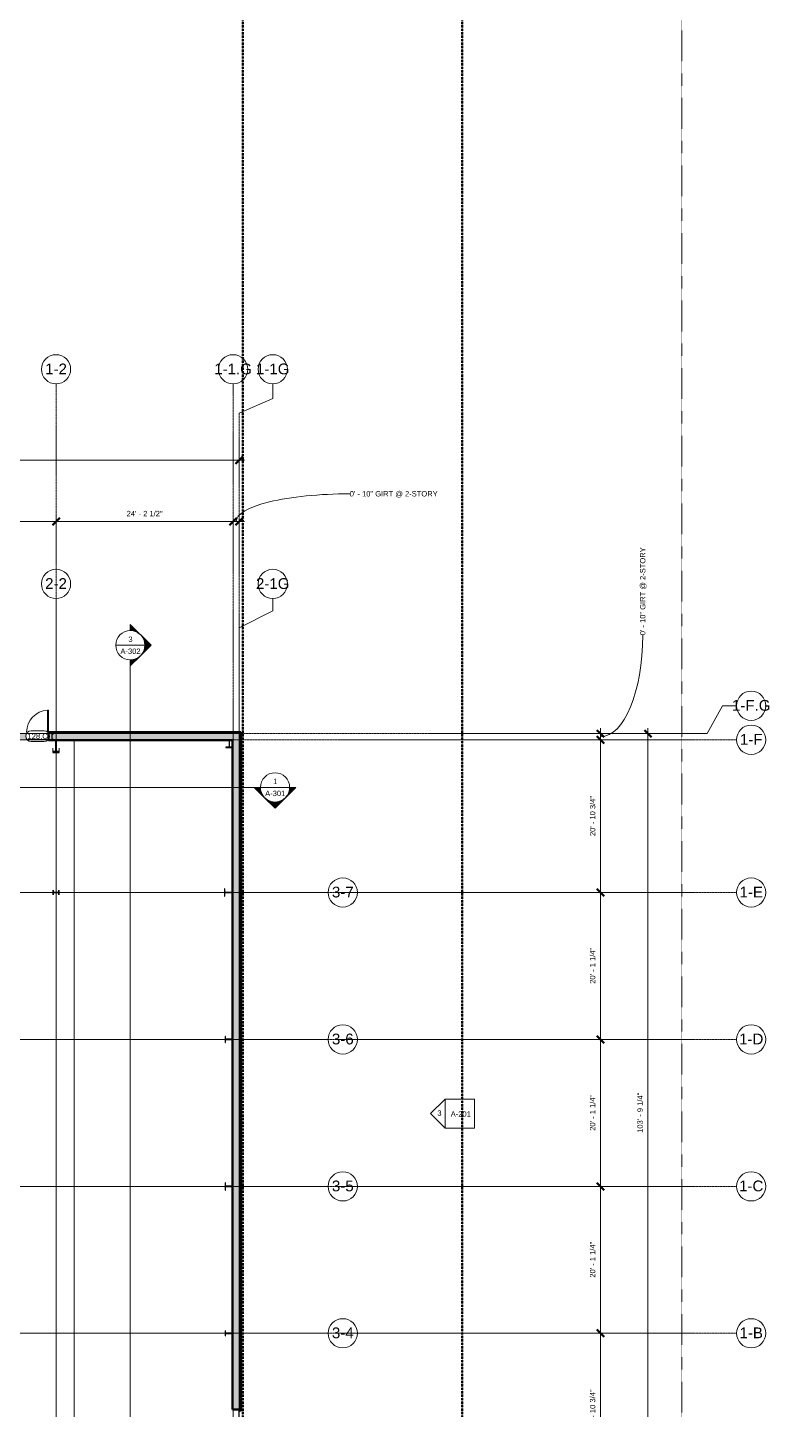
# Model space of a CAD drawing. Header units: inches. Extents: x 15537 to 31673, y -30778 to -16067.
# Drawn here: x 25934 to 27151, y -22234 to -19965 of the extents above; entities that cross this region are included whole.
import ezdxf

# ---------------------------------------------------------------- set-up
doc = ezdxf.new("R2010")
doc.units = ezdxf.units.IN
doc.header["$MEASUREMENT"] = 0
for name, pattern in [('Center 1_4_', [0.53125, 0.25, -0.09375, 0.09375, -0.09375]), ('Grid Line 1_2_', [0.875, 0.5, -0.125, 0.125, -0.125]), ('Hidden', [0.28125, 0.1875, -0.09375])]:
    doc.linetypes.add(name, pattern=pattern)
for name, color, linetype, lineweight in [('A-ANNO-DIMS', 211, 'Continuous', 9), ('A-ANNO-DIMS-96', 211, 'Continuous', 9), ('A-DOOR', 31, 'Continuous', 13), ('A-DOOR-IDEN', 31, 'Continuous', 9), ('A-FLOR', 192, 'Continuous', 13), ('A-GLAZ-CWMG', 51, 'Continuous', 9), ('A-PROP-SBCK', 71, 'Hidden', 50), ('A-WALL', 113, 'Continuous', 13), ('A-WALL-PATT', 111, 'Continuous', 50), ('G-ANNO-SYMB', 111, 'Continuous', 9), ('L-SITE-WALL', 31, 'Continuous', 13), ('PROP', 3, 'Center 1_4_', 9), ('S-BEAM', 12, 'Continuous', 9), ('S-COLS', 52, 'Continuous', 9), ('S-GRID', 1, 'Continuous', 9), ('S-GRID-IDEN', 1, 'Continuous', 9)]:
    doc.layers.add(name, color=color, linetype=linetype, lineweight=lineweight)
doc.styles.add('Arial', font='arial.ttf', dxfattribs={"height": 17.703593})
doc.styles.add('Arial_1', font='arial.ttf', dxfattribs={"height": 8.851796})
doc.dimstyles.new('Linear_-_3_32__Arial', dxfattribs={"dimscale": 12, "dimtxt": 9, "dimasz": 1, "dimexe": 0.75, "dimexo": 0.5, "dimgap": 0.5, "dimtad": 1, "dimrnd": 0.25, "dimzin": 1, "dimdsep": 46, "dimlunit": 4, "dimtxsty": 'Arial_1', "dimblk1": 'OBLIQUE', "dimblk2": 'OBLIQUE', "dimsah": 1, "dimcen": 0.09, "dimdle": 0.75, "dimazin": 0, "dimtfac": 1, "dimtdec": 4, "dimtix": 1, "dimtmove": 1, "dimatfit": 3, "dimfxl": 0, "dimtvp": 1, "dimfrac": 2, "dimtolj": 1, "dimtzin": 0, "dimarcsym": 0})
doc.dimstyles.new('Linear_-_3_32__Arial_1', dxfattribs={"dimscale": 12, "dimtxt": 9, "dimasz": 1, "dimexe": 0.75, "dimexo": 0.5, "dimgap": 0.5, "dimtad": 1, "dimrnd": 0.25, "dimzin": 1, "dimdsep": 46, "dimlunit": 4, "dimtxsty": 'Arial_1', "dimblk1": 'OBLIQUE', "dimblk2": 'OBLIQUE', "dimsah": 1, "dimcen": 0.09, "dimdle": 0.75, "dimazin": 0, "dimtfac": 1, "dimtdec": 4, "dimtix": 1, "dimtmove": 0, "dimatfit": 3, "dimfxl": 0, "dimtvp": 1, "dimfrac": 2, "dimtolj": 1, "dimtzin": 0, "dimarcsym": 0})
pattern_1 = [(161.57, (0.48, 0.48), (-3.839953776, -1.544e-05), [0, -27.322, 3.034, 0]), (18.43, (-0.48, 0.48), (-3.839953776, 1.544e-05), [0, -27.322, 3.034, 0]), (108.43, (0.48, 0.48), (1.919622, -9.60052459), [9.106, -21.25]), (71.57, (-0.48, 0.48), (1.919622, 9.60052459), [9.106, -21.25])]
pattern_2 = [(0, (0, 0), (0, 12), []), (90, (0, 0), (-12, 7e-16), [])]
pattern_3 = [(45, (0, 0), (-9.503515, 9.503515), []), (45, (0, 14.4), (-9.503515, 9.503515), [])]
pattern_4 = [(225, (25980.89, -22360.053), (9.503515, -9.503515), []), (225, (25980.89, -22374.453), (9.503515, -9.503515), [])]

# ---------------------------------------------------------------- blocks, each defined once
blk = doc.blocks.new('Rectangular Mul_- Enlarged32')
at = {"layer": 'A-GLAZ-CWMG', "lineweight": 20}
for p, q in [((0, 1.141125), (-3.622, 1.141125)), ((-3.622, 1.141125), (-3.622, 0.787125)), ((-3.622, 0.787125), (-3.372, 0.787125)), ((-3.5595, 0.849625), (-3.5595, 1.078625)), ((-3.5595, 1.078625), (-0.0625, 1.078625)), ((-3.372, 0.849625), (-3.5595, 0.849625)), ((-3.372, 0.787125), (-3.372, 0.849625)), ((-0.0625, 1.078625), (-0.0625, -0.922375)), ((0, -0.984875), (0, 1.141125)), ((-2.7715, -0.859875), (-2.834, -0.859875)), ((-2.834, -0.859875), (-2.834, -0.984875)), ((-2.834, -0.984875), (0, -0.984875)), ((-2.7715, -0.922375), (-2.7715, -0.859875)), ((-0.0625, -0.922375), (-2.7715, -0.922375))]:
    blk.add_line(p, q, dxfattribs=at)
blk = doc.blocks.new('columns and gir_- Enlarged10')
at = {"layer": 'S-BEAM'}
h = blk.add_hatch(dxfattribs=at)
h.set_pattern_fill('FP_36', color=256, style=0, pattern_type=2)
h.set_pattern_definition(pattern_4)
h.paths.add_polyline_path([(5, -0.5), (-5, -0.5), (-5, -2), (5, -2)], flags=0)
h.paths.add_polyline_path([(5, -17), (-5, -17), (-5, -18.5), (5, -18.5)], flags=0)
h.paths.add_polyline_path([(-5, -1204.9), (-5, -1206.4), (5, -1206.4), (5, -1204.9)], flags=0)
h.paths.add_polyline_path([(-5, -1224.3), (-5, -1225), (5, -1225), (5, -1224.3), (-0.1, -1224.3)], flags=0)
h = blk.add_hatch(dxfattribs=at)
h.set_pattern_fill('FP_36', color=256, style=0, pattern_type=2)
h.set_pattern_definition(pattern_4)
h.paths.add_polyline_path([(0.6, -2), (-0.6, -2), (-0.6, -17), (0.6, -17), (0.6, -4.8)], flags=0)
h.paths.add_polyline_path([(-0.6, -1206.4), (-0.6, -1224.3), (0.6, -1224.3), (0.6, -1206.4)], flags=0)
at = {"layer": 'S-BEAM', "lineweight": 30}
for p, q in [((5, -0.5), (-5, -0.5)), ((-5, -0.5), (-5, -2)), ((-5, -2), (5, -2)), ((5, -17), (-5, -17)), ((-5, -17), (-5, -18.5)), ((-5, -18.5), (5, -18.5)), ((0.6, -2), (-0.6, -2)), ((-0.6, -2), (-0.6, -17)), ((-0.6, -17), (0.6, -17)), ((0.6, -17), (0.6, -2)), ((5, -2), (5, -0.5)), ((5, -18.5), (5, -17)), ((5, -1204.9), (-5, -1204.9)), ((-5, -1204.9), (-5, -1206.4)), ((-5, -1206.4), (5, -1206.4)), ((5, -1224.3), (-5, -1224.3)), ((-5, -1224.3), (-5, -1225)), ((0.6, -1206.4), (-0.6, -1206.4)), ((-0.6, -1206.4), (-0.6, -1224.3)), ((-0.6, -1224.3), (0.6, -1224.3)), ((0.6, -1224.3), (0.6, -1206.4)), ((5, -1206.4), (5, -1204.9)), ((5, -1225), (5, -1224.3))]:
    blk.add_line(p, q, dxfattribs=at)
at = {"layer": 'S-BEAM'}
for p, q in [((-5, -17), (-5, -10.4)), ((5, -10.4), (5, -17)), ((-5, -1212.1), (-5, -1206.4)), ((5, -1206.4), (5, -1212.1))]:
    blk.add_line(p, q, dxfattribs=at)
blk = doc.blocks.new('Single-Flush - _- Enlarged6')
at = {"layer": 'A-DOOR', "lineweight": 20}
for p, q in [((16, 6.6), (16, 42.6)), ((18, 42.6), (16, 42.6)), ((18, 6.6), (18, 42.6)), ((18, 6.6), (16, 6.6))]:
    blk.add_line(p, q, dxfattribs=at)
at = {"layer": 'A-DOOR', "lineweight": 9}
blk.add_arc((18, 6.6), 36.1, 93.1789, 180, dxfattribs=at)
blk = doc.blocks.new('Girt_Z - 10_D-1_- Enlarged0')
at = {"layer": 'S-BEAM'}
for p, q in [((26271.4, -22347.6), (26271.4, -22233.7)), ((26280.7, -22359.6), (26280.7, -22233.7)), ((26280.8, -22359.6), (26280.8, -22233.7)), ((26281.4, -22233.7), (26281.4, -22359.6)), ((26271.4, -22359.1), (26271.4, -22348)), ((26280.7, -22359.6), (26273.4, -22359.6)), ((26280.8, -22359.6), (26280.7, -22359.6)), ((26281.4, -22359.6), (26280.8, -22359.6))]:
    blk.add_line(p, q, dxfattribs=at)
blk = doc.blocks.new('Grid - Grid Hea_- Enlarged0')
at = {"layer": 'S-GRID-IDEN'}
blk.add_circle((0, 0), 0.25, dxfattribs=at)
blk = doc.blocks.new('Section - Secti_- Enlarged0')
at = {"layer": 'G-ANNO-SYMB'}
h = blk.add_hatch(color=256, dxfattribs=at)
edge = h.paths.add_edge_path(flags=0)
edge.add_line((-0.427, 0.177), (-0.25, 0.354))
edge.add_line((-0.25, 0.354), (-0.25, 0.25))
edge.add_arc((-0.25, 0), 0.25, 90, 135)
h = blk.add_hatch(color=256, dxfattribs=at)
edge = h.paths.add_edge_path(flags=0)
edge.add_arc((-0.25, 0), 0.25, 45, 90)
edge.add_line((-0.25, 0.25), (-0.25, 0.354))
edge.add_line((-0.25, 0.354), (-0.073, 0.177))
h = blk.add_hatch(color=256, dxfattribs=at)
edge = h.paths.add_edge_path(flags=0)
edge.add_arc((-0.25, 0), 0.25, 137.9216, 180)
edge.add_line((-0.5, 0), (-0.604, 0))
edge.add_line((-0.604, 0), (-0.436, 0.168))
h = blk.add_hatch(color=256, dxfattribs=at)
edge = h.paths.add_edge_path(flags=0)
edge.add_line((-0.064, 0.168), (0.104, 0))
edge.add_line((0.104, 0), (0, 0))
edge.add_arc((-0.25, 0), 0.25, 0, 42.0784)
for p, q in [((-0.25, 0.354), (-0.604, 0)), ((-0.25, 0.354), (-0.427, 0.177)), ((-0.25, 0.354), (0.104, 0)), ((-0.25, 0.25), (-0.25, 0.354)), ((-0.073, 0.177), (-0.25, 0.354)), ((-0.25, 0.354), (-0.25, 0.25)), ((-0.436, 0.168), (-0.604, 0)), ((-0.604, 0), (-0.5, 0)), ((0.104, 0), (-0.064, 0.168)), ((0, 0), (0.104, 0)), ((-0.5, 0), (-0.604, 0)), ((0, 0), (0.104, 0))]:
    blk.add_line(p, q, dxfattribs=at)
for start, end in [(360, 180), (90, 135), (45, 90), (137.9216, 180), (180, 360), (0, 42.0784)]:
    blk.add_arc((-0.25, 0), 0.25, start, end, dxfattribs=at)
blk = doc.blocks.new('Elevation - Det_- Enlarged0')
at = {"layer": 'G-ANNO-SYMB'}
for p, q in [((-0.25, -0.25), (-0.25, 0.25)), ((-0.25, 0.25), (0.25, 0.25)), ((0.25, 0.25), (0.25, -0.25)), ((0.25, -0.25), (-0.25, -0.25))]:
    blk.add_line(p, q, dxfattribs=at)
blk = doc.blocks.new('Elevation - Det_- Enlarged1')
at = {"layer": 'G-ANNO-SYMB'}
for p, q in [((0, 0.25), (-0.25, 0)), ((0.25, 0), (0, 0.25)), ((-0.25, 0), (0.25, 0))]:
    blk.add_line(p, q, dxfattribs=at)
blk = doc.blocks.new('DIMBLOCK35-Firs_- Enlarged0')
at = {"layer": 'A-ANNO-DIMS-96', "lineweight": 50}
for p, q in [((26874.4, -22108.8), (26868.4, -22102.8)), ((26874.4, -22108.8), (26880.4, -22114.8)), ((26874.4, -22359.6), (26868.4, -22353.6)), ((26874.4, -22359.6), (26880.4, -22365.6))]:
    blk.add_line(p, q, dxfattribs=at)
at = {"layer": 'A-ANNO-DIMS-96'}
for p, q in [((26871.9, -22108.8), (26883.4, -22108.8)), ((26874.4, -22108.8), (26871.9, -22108.8)), ((26874.4, -22359.6), (26874.4, -22108.8)), ((26871.9, -22359.6), (26883.4, -22359.6)), ((26874.4, -22359.6), (26871.9, -22359.6))]:
    blk.add_line(p, q, dxfattribs=at)
at = {"layer": 'A-ANNO-DIMS-96', "color": 0, "insert": (26856.9, -22266.9), "char_height": 8.852, "width": 78.591, "attachment_point": 1, "rotation": 90, "line_spacing_factor": 0.938532, "style": 'Arial_1'}
blk.add_mtext('20\' - 10 3/4"', dxfattribs=at)
blk = doc.blocks.new('_Oblique')
at = {"color": 0, "linetype": 'ByBlock', "lineweight": -2}
blk.add_line((-0.5, -0.5), (0.5, 0.5), dxfattribs=at)
blk = doc.blocks.new('DIMBLOCK36-Firs_- Enlarged0')
at = {"layer": 'A-ANNO-DIMS-96', "lineweight": 50}
for p, q in [((26874.4, -21867.6), (26868.4, -21861.6)), ((26874.4, -21867.6), (26880.4, -21873.6)), ((26874.4, -22108.8), (26868.4, -22102.8)), ((26874.4, -22108.8), (26880.4, -22114.8))]:
    blk.add_line(p, q, dxfattribs=at)
at = {"layer": 'A-ANNO-DIMS-96'}
for p, q in [((26871.9, -21867.6), (26883.4, -21867.6)), ((26874.4, -21867.6), (26871.9, -21867.6)), ((26874.4, -22108.8), (26874.4, -21867.6)), ((26871.9, -22108.8), (26883.4, -22108.8)), ((26874.4, -22108.8), (26871.9, -22108.8))]:
    blk.add_line(p, q, dxfattribs=at)
at = {"layer": 'A-ANNO-DIMS-96', "color": 0, "insert": (26856.9, -22017.5), "char_height": 8.852, "width": 70.449, "attachment_point": 1, "rotation": 90, "line_spacing_factor": 0.938532, "style": 'Arial_1'}
blk.add_mtext('20\' - 1 1/4"', dxfattribs=at)
blk = doc.blocks.new('DIMBLOCK37-Firs_- Enlarged0')
at = {"layer": 'A-ANNO-DIMS-96', "lineweight": 50}
for p, q in [((26874.4, -21626.3), (26868.4, -21620.3)), ((26874.4, -21626.3), (26880.4, -21632.3)), ((26874.4, -21867.6), (26868.4, -21861.6)), ((26874.4, -21867.6), (26880.4, -21873.6))]:
    blk.add_line(p, q, dxfattribs=at)
at = {"layer": 'A-ANNO-DIMS-96'}
for p, q in [((26871.9, -21626.3), (26883.4, -21626.3)), ((26874.4, -21626.3), (26871.9, -21626.3)), ((26874.4, -21867.6), (26874.4, -21626.3)), ((26871.9, -21867.6), (26883.4, -21867.6)), ((26874.4, -21867.6), (26871.9, -21867.6))]:
    blk.add_line(p, q, dxfattribs=at)
at = {"layer": 'A-ANNO-DIMS-96', "color": 0, "insert": (26856.9, -21776.3), "char_height": 8.852, "width": 70.449, "attachment_point": 1, "rotation": 90, "line_spacing_factor": 0.938532, "style": 'Arial_1'}
blk.add_mtext('20\' - 1 1/4"', dxfattribs=at)
blk = doc.blocks.new('DIMBLOCK38-Firs_- Enlarged0')
at = {"layer": 'A-ANNO-DIMS-96', "lineweight": 50}
for p, q in [((26874.4, -21385.1), (26868.4, -21379.1)), ((26874.4, -21385.1), (26880.4, -21391.1)), ((26874.4, -21626.3), (26868.4, -21620.3)), ((26874.4, -21626.3), (26880.4, -21632.3))]:
    blk.add_line(p, q, dxfattribs=at)
at = {"layer": 'A-ANNO-DIMS-96'}
for p, q in [((26871.9, -21385.1), (26883.4, -21385.1)), ((26874.4, -21385.1), (26871.9, -21385.1)), ((26874.4, -21626.3), (26874.4, -21385.1)), ((26871.9, -21626.3), (26883.4, -21626.3)), ((26874.4, -21626.3), (26871.9, -21626.3))]:
    blk.add_line(p, q, dxfattribs=at)
at = {"layer": 'A-ANNO-DIMS-96', "color": 0, "insert": (26856.9, -21535), "char_height": 8.852, "width": 70.449, "attachment_point": 1, "rotation": 90, "line_spacing_factor": 0.938532, "style": 'Arial_1'}
blk.add_mtext('20\' - 1 1/4"', dxfattribs=at)
blk = doc.blocks.new('DIMBLOCK39-Firs_- Enlarged0')
at = {"layer": 'A-ANNO-DIMS-96', "lineweight": 50}
for p, q in [((26874.4, -21134.3), (26868.4, -21128.3)), ((26874.4, -21134.3), (26880.4, -21140.3)), ((26874.4, -21385.1), (26868.4, -21379.1)), ((26874.4, -21385.1), (26880.4, -21391.1))]:
    blk.add_line(p, q, dxfattribs=at)
at = {"layer": 'A-ANNO-DIMS-96'}
for p, q in [((26871.9, -21134.3), (26883.4, -21134.3)), ((26874.4, -21134.3), (26871.9, -21134.3)), ((26874.4, -21385.1), (26874.4, -21134.3)), ((26871.9, -21385.1), (26883.4, -21385.1)), ((26874.4, -21385.1), (26871.9, -21385.1))]:
    blk.add_line(p, q, dxfattribs=at)
at = {"layer": 'A-ANNO-DIMS-96', "color": 0, "insert": (26856.9, -21292.4), "char_height": 8.852, "width": 78.591, "attachment_point": 1, "rotation": 90, "line_spacing_factor": 0.938532, "style": 'Arial_1'}
blk.add_mtext('20\' - 10 3/4"', dxfattribs=at)
blk = doc.blocks.new('DIMBLOCK40-Firs_- Enlarged0')
at = {"layer": 'A-ANNO-DIMS-96', "lineweight": 50}
for p, q in [((26874.4, -21124.3), (26868.4, -21118.3)), ((26874.4, -21134.3), (26868.4, -21128.3)), ((26874.4, -21124.3), (26880.4, -21130.3)), ((26874.4, -21134.3), (26880.4, -21140.3))]:
    blk.add_line(p, q, dxfattribs=at)
at = {"layer": 'A-ANNO-DIMS-96'}
for p, q in [((26874.4, -21134.3), (26874.4, -21115.3)), ((26871.9, -21124.3), (26883.4, -21124.3)), ((26874.4, -21124.3), (26871.9, -21124.3)), ((26871.9, -21134.3), (26883.4, -21134.3)), ((26874.4, -21134.3), (26871.9, -21134.3))]:
    blk.add_line(p, q, dxfattribs=at)
blk.add_ellipse((26874.4, -20962.7), major_axis=(0, 166.6), ratio=0.415815, start_param=3.141593, end_param=4.712389, dxfattribs=at)
at = {"layer": 'A-ANNO-DIMS-96', "color": 0, "insert": (26939.1, -20962.7), "char_height": 8.852, "width": 172.135, "attachment_point": 1, "rotation": 90, "line_spacing_factor": 0.938532, "style": 'Arial_1'}
blk.add_mtext('0\' - 10" GIRT @ 2-STORY', dxfattribs=at)
blk = doc.blocks.new('DIMBLOCK60-Firs_- Enlarged0')
at = {"layer": 'A-ANNO-DIMS-96', "lineweight": 50}
for p, q in [((25691.4, -20776), (25685.4, -20782)), ((25691.4, -20776), (25697.4, -20770)), ((25980.9, -20776), (25974.9, -20782)), ((25980.9, -20776), (25986.9, -20770))]:
    blk.add_line(p, q, dxfattribs=at)
at = {"layer": 'A-ANNO-DIMS-96'}
for p, q in [((25691.4, -20773.5), (25691.4, -20785)), ((25691.4, -20776), (25691.4, -20773.5)), ((25691.4, -20776), (25980.9, -20776)), ((25980.9, -20773.5), (25980.9, -20785)), ((25980.9, -20776), (25980.9, -20773.5))]:
    blk.add_line(p, q, dxfattribs=at)
at = {"layer": 'A-ANNO-DIMS-96', "color": 0, "insert": (25806.8, -20758.5), "char_height": 8.852, "width": 70.449, "attachment_point": 1, "line_spacing_factor": 0.938532, "style": 'Arial_1'}
blk.add_mtext('24\' - 1 1/2"', dxfattribs=at)
blk = doc.blocks.new('DIMBLOCK61-Firs_- Enlarged0')
at = {"layer": 'A-ANNO-DIMS-96', "lineweight": 50}
for p, q in [((25980.9, -20776), (25974.9, -20782)), ((25980.9, -20776), (25986.9, -20770)), ((26271.4, -20776), (26265.4, -20782)), ((26271.4, -20776), (26277.4, -20770))]:
    blk.add_line(p, q, dxfattribs=at)
at = {"layer": 'A-ANNO-DIMS-96'}
for p, q in [((25980.9, -20773.5), (25980.9, -20785)), ((25980.9, -20776), (25980.9, -20773.5)), ((25980.9, -20776), (26271.4, -20776)), ((26271.4, -20773.5), (26271.4, -20785)), ((26271.4, -20776), (26271.4, -20773.5))]:
    blk.add_line(p, q, dxfattribs=at)
at = {"layer": 'A-ANNO-DIMS-96', "color": 0, "insert": (26096.8, -20758.5), "char_height": 8.852, "width": 70.449, "attachment_point": 1, "line_spacing_factor": 0.938532, "style": 'Arial_1'}
blk.add_mtext('24\' - 2 1/2"', dxfattribs=at)
blk = doc.blocks.new('DIMBLOCK62-Firs_- Enlarged0')
at = {"layer": 'A-ANNO-DIMS-96', "lineweight": 50}
for p, q in [((26271.4, -20776), (26265.4, -20782)), ((26271.4, -20776), (26277.4, -20770)), ((26281.4, -20776), (26275.4, -20782)), ((26281.4, -20776), (26287.4, -20770))]:
    blk.add_line(p, q, dxfattribs=at)
at = {"layer": 'A-ANNO-DIMS-96'}
for p, q in [((26271.4, -20773.5), (26271.4, -20785)), ((26271.4, -20776), (26271.4, -20773.5)), ((26271.4, -20776), (26290.4, -20776)), ((26281.4, -20773.5), (26281.4, -20785)), ((26281.4, -20776), (26281.4, -20773.5))]:
    blk.add_line(p, q, dxfattribs=at)
blk.add_ellipse((26462.8, -20776), major_axis=(186.4, 0), ratio=0.244163, start_param=1.570796, end_param=3.141593, dxfattribs=at)
at = {"layer": 'A-ANNO-DIMS-96', "color": 0, "insert": (26462.8, -20726), "char_height": 8.852, "width": 172.135, "attachment_point": 1, "line_spacing_factor": 0.938532, "style": 'Arial_1'}
blk.add_mtext('0\' - 10" GIRT @ 2-STORY', dxfattribs=at)
blk = doc.blocks.new('DIMBLOCK63-Firs_- Enlarged0')
at = {"layer": 'A-ANNO-DIMS-96', "lineweight": 50}
for p, q in [((26952.2, -21124.3), (26946.2, -21118.3)), ((26952.2, -21124.3), (26958.2, -21130.3)), ((26952.2, -22369.6), (26946.2, -22363.6)), ((26952.2, -22369.6), (26958.2, -22375.6))]:
    blk.add_line(p, q, dxfattribs=at)
at = {"layer": 'A-ANNO-DIMS-96'}
for p, q in [((26952.2, -22378.6), (26952.2, -21115.3)), ((26949.7, -21124.3), (26961.2, -21124.3)), ((26952.2, -21124.3), (26949.7, -21124.3)), ((26949.7, -22369.6), (26961.2, -22369.6)), ((26952.2, -22369.6), (26949.7, -22369.6))]:
    blk.add_line(p, q, dxfattribs=at)
at = {"layer": 'A-ANNO-DIMS-96', "color": 0, "insert": (26934.7, -21779.7), "char_height": 8.852, "width": 78.591, "attachment_point": 1, "rotation": 90, "line_spacing_factor": 0.938532, "style": 'Arial_1'}
blk.add_mtext('103\' - 9 1/4"', dxfattribs=at)
blk = doc.blocks.new('DIMBLOCK64-Firs_- Enlarged0')
at = {"layer": 'A-ANNO-DIMS-96'}
for p, q in [((22772.4, -20675.4), (26290.4, -20675.4)), ((22781.4, -20672.9), (22781.4, -20684.4)), ((22781.4, -20675.4), (22781.4, -20672.9)), ((26281.4, -20672.9), (26281.4, -20684.4)), ((26281.4, -20675.4), (26281.4, -20672.9))]:
    blk.add_line(p, q, dxfattribs=at)
at = {"layer": 'A-ANNO-DIMS-96', "lineweight": 50}
for p, q in [((22781.4, -20675.4), (22775.4, -20681.4)), ((22781.4, -20675.4), (22787.4, -20669.4)), ((26281.4, -20675.4), (26275.4, -20681.4)), ((26281.4, -20675.4), (26287.4, -20669.4))]:
    blk.add_line(p, q, dxfattribs=at)
at = {"layer": 'A-ANNO-DIMS-96', "color": 0, "insert": (24508.9, -20657.9), "char_height": 8.85, "width": 54, "attachment_point": 1, "line_spacing_factor": 0.938532, "style": 'Arial_1'}
blk.add_mtext('291\' - 8"', dxfattribs=at)
blk = doc.blocks.new('Door Tag - Door_- Enlarged0')
at = {"layer": 'A-DOOR-IDEN'}
for p, q in [((-0.109375, 0.09375), (0.109375, 0.09375)), ((-0.109375, -0.09375), (0.109375, -0.09375))]:
    blk.add_line(p, q, dxfattribs=at)
for centre, start, end in [((-0.109375, 0), 90, 270), ((0.109375, 0), 270, 90)]:
    blk.add_arc(centre, 0.09375, start, end, dxfattribs=at)

msp = doc.modelspace()

# ---------------------------------------------------------------- hatches: boundary and pattern name
at = {"layer": 'A-WALL-PATT', "lineweight": 9}
h = msp.add_hatch(dxfattribs=at)
h.set_pattern_fill('FP_16', color=256, style=0, pattern_type=2)
h.set_pattern_definition(pattern_2)
h.paths.add_polyline_path([(22770.639, -21124.303), (22773.39, -21124.303), (22773.39, -21123.303), (22770.639, -21123.303)], flags=0)
h.paths.add_polyline_path([(25981.015, -21124.303), (25981.015, -21123.303), (25968.765, -21123.303), (25968.765, -21124.303)], flags=0)
h.paths.add_polyline_path([(22781.39, -21124.303), (22847.765, -21124.303), (22847.765, -21123.303), (22781.39, -21123.303)], flags=0)
h.paths.add_polyline_path([(25932.765, -21124.303), (25932.765, -21123.303), (23037.515, -21123.303), (23037.515, -21124.303), (25824.187, -21124.303)], flags=0)
h.paths.add_polyline_path([(22929.515, -21124.303), (22929.515, -21123.303), (22919.765, -21123.303), (22919.765, -21124.303)], flags=0)
h = msp.add_hatch(dxfattribs=at)
h.set_pattern_fill('FP_14', color=256, style=0, pattern_type=2)
h.set_pattern_definition(pattern_1)
h.paths.add_polyline_path([(23674.782, -21134.303), (25932.765, -21134.303), (25932.765, -21124.303), (23037.515, -21124.303), (23037.515, -21134.303), (23605.446, -21134.303)], flags=0)
h.paths.add_polyline_path([(25981.015, -21134.303), (25981.015, -21124.303), (25968.765, -21124.303), (25968.765, -21134.303)], flags=0)
h.paths.add_polyline_path([(22773.418, -21134.303), (22847.765, -21134.303), (22847.765, -21124.303), (22771.389, -21124.303), (22771.389, -21134.303)], flags=0)
h.paths.add_polyline_path([(22929.515, -21134.303), (22929.515, -21124.303), (22919.765, -21124.303), (22919.765, -21134.303)], flags=0)
h = msp.add_hatch(dxfattribs=at)
h.set_pattern_fill('FP_16', color=256, style=0, pattern_type=2)
h.set_pattern_definition(pattern_2)
h.paths.add_polyline_path([(26281.39, -21124.303), (26282.39, -21124.303), (26282.39, -21123.303), (25981.015, -21123.303), (25981.015, -21124.303), (26240.201, -21124.303)], flags=0)
h = msp.add_hatch(dxfattribs=at)
h.set_pattern_fill('FP_14', color=256, style=0, pattern_type=2)
h.set_pattern_definition(pattern_1)
h.paths.add_polyline_path([(26271.39, -21134.303), (26281.39, -21134.303), (26281.39, -21124.303), (25981.015, -21124.303), (25981.015, -21134.303), (26240.201, -21134.303)], flags=0)
h = msp.add_hatch(dxfattribs=at)
h.set_pattern_fill('FP_14', color=256, style=0, pattern_type=2)
h.set_pattern_definition(pattern_1)
h.paths.add_polyline_path([(26281.39, -22233.678), (26281.39, -21134.303), (26271.39, -21134.303), (26271.39, -22233.678)], flags=0)
h = msp.add_hatch(dxfattribs=at)
h.set_pattern_fill('FP_16', color=256, style=0, pattern_type=2)
h.set_pattern_definition(pattern_2)
h.paths.add_polyline_path([(26282.39, -22233.678), (26282.39, -21124.303), (26281.39, -21124.303), (26281.39, -22233.678)], flags=0)
at = {"layer": 'S-COLS'}
h = msp.add_hatch(dxfattribs=at)
h.set_pattern_fill('FP_11', color=256, style=0, pattern_type=2)
h.set_pattern_definition(pattern_3)
h.paths.add_polyline_path([(25976.905, -21134.303), (25976.778, -21133.995), (25976.469, -21133.867), (25974.541, -21133.561), (25974.541, -21125.044), (25976.469, -21124.739), (25976.778, -21124.611), (25976.905, -21124.303), (25974.015, -21124.303), (25974.015, -21134.303)], flags=0)
h = msp.add_hatch(dxfattribs=at)
h.set_pattern_fill('FP_11', color=256, style=0, pattern_type=2)
h.set_pattern_definition(pattern_3)
h.paths.add_polyline_path([(26271.39, -21146.803), (26271.39, -21146.369), (26266.226, -21146.369), (26265.737, -21146.167), (26265.535, -21145.678), (26265.535, -21135.428), (26265.737, -21134.939), (26266.226, -21134.736), (26271.39, -21134.736), (26271.39, -21134.303), (26259.39, -21134.303), (26259.39, -21134.736), (26264.554, -21134.736), (26265.043, -21134.939), (26265.246, -21135.428), (26265.246, -21145.678), (26265.043, -21146.167), (26264.554, -21146.369), (26259.39, -21146.369), (26259.39, -21146.803)], flags=0)
h = msp.add_hatch(dxfattribs=at)
h.set_pattern_fill('FP_11', color=256, style=0, pattern_type=2)
h.set_pattern_definition(pattern_3)
h.paths.add_polyline_path([(25976.459, -21389.033), (25976.459, -21385.889), (25976.661, -21385.4), (25977.15, -21385.197), (25984.63, -21385.197), (25985.119, -21385.4), (25985.322, -21385.889), (25985.322, -21389.033), (25985.755, -21389.033), (25985.755, -21381.072), (25985.322, -21381.072), (25985.322, -21384.217), (25985.119, -21384.706), (25984.63, -21384.908), (25977.15, -21384.908), (25976.661, -21384.706), (25976.459, -21384.217), (25976.459, -21381.072), (25976.025, -21381.072), (25976.025, -21389.033)], flags=0)
h = msp.add_hatch(dxfattribs=at)
h.set_pattern_fill('FP_11', color=256, style=0, pattern_type=2)
h.set_pattern_definition(pattern_3)
h.paths.add_polyline_path([(26270.957, -21391.053), (26271.39, -21391.053), (26271.39, -21379.053), (26270.957, -21379.053), (26270.957, -21384.217), (26270.754, -21384.706), (26270.265, -21384.908), (26258.515, -21384.908), (26258.026, -21384.706), (26257.824, -21384.217), (26257.824, -21379.053), (26257.39, -21379.053), (26257.39, -21391.053), (26257.824, -21391.053), (26257.824, -21385.889), (26258.026, -21385.4), (26258.515, -21385.197), (26270.265, -21385.197), (26270.754, -21385.4), (26270.957, -21385.889)], flags=0)
h = msp.add_hatch(dxfattribs=at)
h.set_pattern_fill('FP_11', color=256, style=0, pattern_type=2)
h.set_pattern_definition(pattern_3)
h.paths.add_polyline_path([(26270.957, -21631.303), (26271.39, -21631.303), (26271.39, -21621.303), (26270.957, -21621.303), (26270.957, -21625.467), (26270.754, -21625.956), (26270.265, -21626.158), (26259.765, -21626.158), (26259.276, -21625.956), (26259.074, -21625.467), (26259.074, -21621.303), (26258.64, -21621.303), (26258.64, -21631.303), (26259.074, -21631.303), (26259.074, -21627.139), (26259.276, -21626.65), (26259.765, -21626.447), (26270.265, -21626.447), (26270.754, -21626.65), (26270.957, -21627.139)], flags=0)
h = msp.add_hatch(dxfattribs=at)
h.set_pattern_fill('FP_11', color=256, style=0, pattern_type=2)
h.set_pattern_definition(pattern_3)
h.paths.add_polyline_path([(26270.957, -21873.553), (26271.39, -21873.553), (26271.39, -21861.553), (26270.957, -21861.553), (26270.957, -21866.717), (26270.754, -21867.206), (26270.265, -21867.408), (26259.765, -21867.408), (26259.276, -21867.206), (26259.074, -21866.717), (26259.074, -21861.553), (26258.64, -21861.553), (26258.64, -21873.553), (26259.074, -21873.553), (26259.074, -21868.389), (26259.276, -21867.9), (26259.765, -21867.697), (26270.265, -21867.697), (26270.754, -21867.9), (26270.957, -21868.389)], flags=0)
h = msp.add_hatch(dxfattribs=at)
h.set_pattern_fill('FP_11', color=256, style=0, pattern_type=2)
h.set_pattern_definition(pattern_3)
h.paths.add_polyline_path([(26270.957, -22112.803), (26271.39, -22112.803), (26271.39, -22104.803), (26270.957, -22104.803), (26270.957, -22107.967), (26270.754, -22108.456), (26270.265, -22108.658), (26259.765, -22108.658), (26259.276, -22108.456), (26259.074, -22107.967), (26259.074, -22104.803), (26258.64, -22104.803), (26258.64, -22112.803), (26259.074, -22112.803), (26259.074, -22109.639), (26259.276, -22109.15), (26259.765, -22108.947), (26270.265, -22108.947), (26270.754, -22109.15), (26270.957, -22109.639)], flags=0)

# ---------------------------------------------------------------- linework, layer by layer
at = {"layer": 'A-FLOR'}
for p, q in [((25968.765, -21133.803), (25933.515, -21133.803)), ((26010.64, -22266.053), (26010.64, -21135.053))]:
    msp.add_line(p, q, dxfattribs=at)
at = {"layer": 'A-PROP-SBCK'}
for p, q in [((26287.515, -19438.181), (26287.515, -25779.864)), ((26647.515, -19438.181), (26647.515, -25801.376))]:
    msp.add_line(p, q, dxfattribs=at)
at = {"layer": 'A-WALL'}
for p, q in [((25968.765, -21123.303), (26282.39, -21123.303)), ((25968.765, -21124.303), (26281.39, -21124.303)), ((25968.765, -21134.303), (26271.39, -21134.303)), ((26271.39, -22233.678), (26271.39, -21134.303)), ((26281.39, -22233.678), (26281.39, -21124.303)), ((26282.39, -22233.678), (26282.39, -21123.303))]:
    msp.add_line(p, q, dxfattribs=at)
at = {"layer": 'G-ANNO-SYMB'}
for p, q in [((26078.817, -20979.077), (26126.817, -20979.077)), ((26102.817, -21003.077), (26102.817, -22908.84)), ((26316.226, -21212.523), (22005.487, -21212.523)), ((26316.226, -21212.523), (26364.226, -21212.523))]:
    msp.add_line(p, q, dxfattribs=at)
at = {"layer": 'L-SITE-WALL', "lineweight": 50}
for p, q in [((25968.765, -21121.803), (25968.765, -21135.053)), ((26283.89, -21121.803), (25968.765, -21121.803)), ((25968.765, -21135.053), (26270.64, -21135.053)), ((26270.64, -21135.053), (26270.64, -22233.678)), ((26283.89, -22233.678), (26283.89, -21121.803)), ((26270.64, -22233.678), (26283.89, -22233.678))]:
    msp.add_line(p, q, dxfattribs=at)
at = {"layer": 'PROP'}
msp.add_line((27007.515, -19198.181), (27007.515, -25943.102), dxfattribs=at)
at = {"layer": 'S-COLS', "lineweight": 30}
for p, q in [((25976.905, -21124.303), (25974.015, -21124.303)), ((25974.015, -21124.303), (25974.015, -21134.303)), ((25974.015, -21134.303), (25976.905, -21134.303)), ((25974.541, -21125.044), (25976.469, -21124.739)), ((25974.541, -21133.561), (25974.541, -21125.044)), ((25976.469, -21133.867), (25974.541, -21133.561)), ((26271.39, -21134.303), (26259.39, -21134.303)), ((26259.39, -21134.303), (26259.39, -21134.736)), ((26259.39, -21134.736), (26264.554, -21134.736)), ((26265.246, -21135.428), (26265.246, -21145.678)), ((26265.535, -21145.678), (26265.535, -21135.428)), ((26266.226, -21134.736), (26271.39, -21134.736)), ((26271.39, -21134.736), (26271.39, -21134.303)), ((26264.554, -21146.369), (26259.39, -21146.369)), ((26259.39, -21146.369), (26259.39, -21146.803)), ((26259.39, -21146.803), (26271.39, -21146.803)), ((26271.39, -21146.369), (26266.226, -21146.369)), ((26271.39, -21146.803), (26271.39, -21146.369)), ((25976.459, -21381.072), (25976.025, -21381.072)), ((25976.025, -21381.072), (25976.025, -21389.033)), ((25976.025, -21389.033), (25976.459, -21389.033)), ((25976.459, -21384.217), (25976.459, -21381.072)), ((25976.459, -21389.033), (25976.459, -21385.889)), ((25984.63, -21384.908), (25977.15, -21384.908)), ((25977.15, -21385.197), (25984.63, -21385.197)), ((25985.755, -21381.072), (25985.322, -21381.072)), ((25985.322, -21381.072), (25985.322, -21384.217)), ((25985.322, -21385.889), (25985.322, -21389.033)), ((25985.322, -21389.033), (25985.755, -21389.033)), ((25985.755, -21389.033), (25985.755, -21381.072)), ((26257.824, -21379.053), (26257.39, -21379.053)), ((26257.39, -21379.053), (26257.39, -21391.053)), ((26257.39, -21391.053), (26257.824, -21391.053)), ((26257.824, -21384.217), (26257.824, -21379.053)), ((26257.824, -21391.053), (26257.824, -21385.889)), ((26270.265, -21384.908), (26258.515, -21384.908)), ((26258.515, -21385.197), (26270.265, -21385.197)), ((26271.39, -21379.053), (26270.957, -21379.053)), ((26270.957, -21379.053), (26270.957, -21384.217)), ((26270.957, -21385.889), (26270.957, -21391.053)), ((26270.957, -21391.053), (26271.39, -21391.053)), ((26271.39, -21391.053), (26271.39, -21379.053)), ((26259.074, -21621.303), (26258.64, -21621.303)), ((26258.64, -21621.303), (26258.64, -21631.303)), ((26258.64, -21631.303), (26259.074, -21631.303)), ((26259.074, -21625.467), (26259.074, -21621.303)), ((26259.074, -21631.303), (26259.074, -21627.139)), ((26270.265, -21626.158), (26259.765, -21626.158)), ((26259.765, -21626.447), (26270.265, -21626.447)), ((26271.39, -21621.303), (26270.957, -21621.303)), ((26270.957, -21621.303), (26270.957, -21625.467)), ((26270.957, -21627.139), (26270.957, -21631.303)), ((26270.957, -21631.303), (26271.39, -21631.303)), ((26271.39, -21631.303), (26271.39, -21621.303)), ((26259.074, -21861.553), (26258.64, -21861.553)), ((26258.64, -21861.553), (26258.64, -21873.553)), ((26259.074, -21866.717), (26259.074, -21861.553)), ((26259.074, -21873.553), (26259.074, -21868.389)), ((26270.265, -21867.408), (26259.765, -21867.408)), ((26259.765, -21867.697), (26270.265, -21867.697)), ((26271.39, -21861.553), (26270.957, -21861.553)), ((26270.957, -21861.553), (26270.957, -21866.717)), ((26270.957, -21868.389), (26270.957, -21873.553)), ((26271.39, -21873.553), (26271.39, -21861.553)), ((26258.64, -21873.553), (26259.074, -21873.553)), ((26270.957, -21873.553), (26271.39, -21873.553)), ((26259.074, -22104.803), (26258.64, -22104.803)), ((26258.64, -22104.803), (26258.64, -22112.803)), ((26258.64, -22112.803), (26259.074, -22112.803)), ((26259.074, -22107.967), (26259.074, -22104.803)), ((26259.074, -22112.803), (26259.074, -22109.639)), ((26270.265, -22108.658), (26259.765, -22108.658)), ((26259.765, -22108.947), (26270.265, -22108.947)), ((26271.39, -22104.803), (26270.957, -22104.803)), ((26270.957, -22104.803), (26270.957, -22107.967)), ((26270.957, -22109.639), (26270.957, -22112.803)), ((26270.957, -22112.803), (26271.39, -22112.803)), ((26271.39, -22112.803), (26271.39, -22104.803))]:
    msp.add_line(p, q, dxfattribs=at)
for centre, radius, start, end in [((25976.469, -21124.303), 0.436, 270, 0), ((25976.469, -21134.303), 0.436, 0, 90), ((26264.554, -21135.428), 0.691, 0, 90), ((26266.226, -21135.428), 0.691, 90, 180), ((26264.554, -21145.678), 0.691, 270, 0), ((26266.226, -21145.678), 0.691, 180, 270), ((25977.15, -21384.217), 0.691, 180, 270), ((25977.15, -21385.889), 0.691, 90, 180), ((25984.63, -21384.217), 0.691, 270, 0), ((25984.63, -21385.889), 0.691, 0, 90), ((26258.515, -21384.217), 0.691, 180, 270), ((26258.515, -21385.889), 0.691, 90, 180), ((26270.265, -21384.217), 0.691, 270, 0), ((26270.265, -21385.889), 0.691, 0, 90), ((26259.765, -21625.467), 0.691, 180, 270), ((26259.765, -21627.139), 0.691, 90, 180), ((26270.265, -21625.467), 0.691, 270, 0), ((26270.265, -21627.139), 0.691, 0, 90), ((26259.765, -21866.717), 0.691, 180, 270), ((26259.765, -21868.389), 0.691, 90, 180), ((26270.265, -21866.717), 0.691, 270, 0), ((26270.265, -21868.389), 0.691, 0, 90), ((26259.765, -22107.967), 0.691, 180, 270), ((26259.765, -22109.639), 0.691, 90, 180), ((26270.265, -22107.967), 0.691, 270, 0), ((26270.265, -22109.639), 0.691, 0, 90)]:
    msp.add_arc(centre, radius, start, end, dxfattribs=at)
at = {"layer": 'S-GRID', "linetype": 'Grid Line 1_2_'}
for p, q in [((25980.89, -23095.8), (25980.89, -20550.053)), ((26271.39, -22389.576), (26271.39, -20550.053)), ((26281.39, -23047.8), (26281.39, -20598.053)), ((25980.89, -23413.241), (25980.89, -20902.428)), ((26281.39, -23365.241), (26281.39, -20950.428)), ((27049.467, -21124.303), (22748.015, -21124.303)), ((27097.467, -21134.303), (22748.015, -21134.303)), ((26427.342, -21385.053), (21471.359, -21385.053)), ((27097.467, -21385.053), (21928.015, -21385.053)), ((26427.342, -21626.303), (21471.359, -21626.303)), ((27097.467, -21626.303), (21928.015, -21626.303)), ((26427.342, -21867.553), (21471.359, -21867.553)), ((27097.467, -21867.553), (21928.015, -21867.553)), ((26427.342, -22108.803), (21471.359, -22108.803)), ((27097.467, -22108.803), (21928.015, -22108.803))]:
    msp.add_line(p, q, dxfattribs=at)
at = {"layer": 'S-GRID'}
for p, q in [((26336.468, -20574.053), (26336.468, -20550.053)), ((26281.39, -20598.053), (26336.468, -20574.053)), ((26336.468, -20922.757), (26336.468, -20902.428)), ((26281.39, -20950.428), (26336.468, -20922.757)), ((27049.467, -21124.303), (27074.334, -21078.526)), ((27074.334, -21078.526), (27097.467, -21078.526))]:
    msp.add_line(p, q, dxfattribs=at)

# ---------------------------------------------------------------- block references
at = {"layer": 'A-DOOR'}
msp.add_blockref('Single-Flush - _- Enlarged6', (25950.765, -21128.428), dxfattribs=at)
at = {"layer": 'A-DOOR-IDEN', "xscale": 95.99999999999994, "yscale": 95.99999999999994, "zscale": 95.99999999999994}
msp.add_blockref('Door Tag - Door_- Enlarged0', (25950.765, -21128.428), dxfattribs=at)
at = {"layer": 'A-GLAZ-CWMG', "rotation": 90.00000000000422}
msp.add_blockref('Rectangular Mul_- Enlarged32', (26283.89, -22233.678), dxfattribs=at)
at = {"layer": 'G-ANNO-SYMB', "xscale": 95.99999999999994, "yscale": 95.99999999999994, "zscale": 95.99999999999994}
for name, p, rotation in [('Section - Secti_- Enlarged0', (26102.817, -21003.077), 269.9999999999996), ('Section - Secti_- Enlarged0', (26316.226, -21212.523), 180), ('Elevation - Det_- Enlarged1', (26619.457, -21748.172), 90)]:
    msp.add_blockref(name, p, dxfattribs=dict(at, rotation=rotation))
msp.add_blockref('Elevation - Det_- Enlarged0', (26643.457, -21748.172), dxfattribs=at)
at = {"layer": 'S-BEAM', "rotation": 180}
msp.add_blockref('columns and gir_- Enlarged10', (25980.89, -22360.053), dxfattribs=at)
at = {"layer": 'S-BEAM'}
msp.add_blockref('Girt_Z - 10_D-1_- Enlarged0', (0, 0), dxfattribs=at)
at = {"layer": 'S-GRID-IDEN', "xscale": 95.99999999999994, "yscale": 95.99999999999994, "zscale": 95.99999999999994}
for p in [(25980.89, -20526.053), (26271.39, -20526.053), (26336.468, -20526.053), (25980.89, -20878.428), (26336.468, -20878.428)]:
    msp.add_blockref('Grid - Grid Hea_- Enlarged0', p, dxfattribs=at)
for p, rotation in [((27121.467, -21078.526), 89.99999999999982), ((27121.467, -21134.303), 89.99999999999982), ((26451.342, -21385.053), 89.99999999999984), ((27121.467, -21385.053), 89.99999999999984), ((26451.342, -21626.303), 89.99999999999984), ((27121.467, -21626.303), 89.99999999999984), ((26451.342, -21867.553), 89.99999999999984), ((27121.467, -21867.553), 89.99999999999984), ((26451.342, -22108.803), 89.99999999999984), ((27121.467, -22108.803), 89.99999999999984)]:
    msp.add_blockref('Grid - Grid Hea_- Enlarged0', p, dxfattribs=dict(at, rotation=rotation))

# ---------------------------------------------------------------- texts
at = {"layer": 'A-DOOR-IDEN', "insert": (25950.724, -21124.023), "char_height": 8.8518, "width": 39.312, "attachment_point": 2, "line_spacing_factor": 0.938532, "style": 'Arial_1'}
msp.add_mtext('128.C', dxfattribs=at)
at = {"layer": 'G-ANNO-SYMB', "attachment_point": 2, "line_spacing_factor": 0.938532, "style": 'Arial_1'}
for s, insert, char_height, width in [('A-302', (26103.124, -20984.544), 8.8518, 39.312), ('3', (26103.124, -20964.908), 8.852, 8.208), ('1', (26340.533, -21198.353), 8.852, 8.208), ('A-301', (26340.533, -21217.99), 8.8518, 39.312), ('3', (26610.002, -21742.886), 8.852, 8.208), ('A-201', (26645.055, -21744.358), 8.8518, 39.312)]:
    msp.add_mtext(s, dxfattribs=dict(at, insert=insert, char_height=char_height, width=width))
at = {"layer": 'S-GRID-IDEN', "char_height": 17.7036, "attachment_point": 2, "line_spacing_factor": 0.938532, "style": 'Arial'}
for s, insert, width in [('1-2', (25980.886, -20516.616), 42.552), ('1-1.G', (26271.386, -20516.616), 73.656), ('1-1G', (26336.463, -20516.616), 65.448), ('2-2', (25980.886, -20868.991), 42.552), ('2-1G', (26336.463, -20868.991), 65.448), ('1-F.G', (27121.564, -21068.996), 75.168), ('1-F', (27121.564, -21124.773), 44.064), ('3-7', (26451.439, -21375.523), 42.552), ('1-E', (27121.564, -21375.523), 45.792), ('3-6', (26451.439, -21616.773), 42.552), ('1-D', (27121.564, -21616.773), 47.304), ('3-5', (26451.439, -21858.023), 42.552), ('1-C', (27121.564, -21858.023), 47.304), ('3-4', (26451.439, -22099.273), 42.552), ('1-B', (27121.564, -22099.273), 45.792)]:
    msp.add_mtext(s, dxfattribs=dict(at, insert=insert, width=width))

# ---------------------------------------------------------------- dimensions: what is measured, and where the dimension line sits
at = {"layer": 'A-ANNO-DIMS'}
for base, p1, p2, override, picture, middle in [((26281.39, -20675.361), (22781.39, -20666.875), (26281.39, -20666.875), {"dimpost": '<>', "dimfxl": 3500}, 'DIMBLOCK64-Firs_- Enlarged0', (24531.39, -20664.841)), ((25980.89, -20776.031), (25691.39, -20767.546), (25980.89, -20767.546), {"dimpost": '<>', "dimfxl": 289.5}, 'DIMBLOCK60-Firs_- Enlarged0', (25836.14, -20765.454)), ((26271.39, -20776.031), (25980.89, -20767.546), (26271.39, -20767.546), {"dimpost": '<>', "dimfxl": 290.5}, 'DIMBLOCK61-Firs_- Enlarged0', (26126.14, -20765.454))]:
    dim = msp.add_linear_dim(base=base, p1=p1, p2=p2, dimstyle='Linear_-_3_32__Arial_1', override=override, dxfattribs=at)
    dim.commit()
    dim.dimension.update_dxf_attribs({"geometry": picture, "text_midpoint": middle})
dim = msp.add_linear_dim(base=(26281.39, -20776.031), p1=(26271.39, -20767.546), p2=(26281.39, -20767.546), dimstyle='Linear_-_3_32__Arial', override={"dimpost": '<>GIRT @ 2-STORY', "dimfxl": 10}, dxfattribs=at)
dim.commit()
dim.dimension.update_dxf_attribs({"geometry": 'DIMBLOCK62-Firs_- Enlarged0', "text_midpoint": (26548.877, -20731.856), "dimtype": 160})
dim = msp.add_linear_dim(base=(26874.411, -21124.303), p1=(26865.926, -21134.303), p2=(26865.926, -21124.303), angle=90, dimstyle='Linear_-_3_32__Arial', override={"dimpost": '<>GIRT @ 2-STORY', "dimfxl": 10}, dxfattribs=at)
dim.commit()
dim.dimension.update_dxf_attribs({"geometry": 'DIMBLOCK40-Firs_- Enlarged0', "text_midpoint": (26945.035, -20876.618), "dimtype": 160, "text_rotation": 90})
for base, p1, p2, override, picture, middle in [((26952.204, -21124.303), (26943.719, -22369.553), (26943.719, -21124.303), {"dimpost": '<>', "dimfxl": 1245.25}, 'DIMBLOCK63-Firs_- Enlarged0', (26941.625, -21746.928)), ((26874.411, -21134.303), (26865.926, -21385.053), (26865.926, -21134.303), {"dimpost": '<>', "dimfxl": 250.75}, 'DIMBLOCK39-Firs_- Enlarged0', (26863.831, -21259.678)), ((26874.411, -21385.053), (26865.926, -21626.303), (26865.926, -21385.053), {"dimpost": '<>', "dimfxl": 241.25}, 'DIMBLOCK38-Firs_- Enlarged0', (26863.834, -21505.678)), ((26874.411, -21626.303), (26865.926, -21867.553), (26865.926, -21626.303), {"dimpost": '<>', "dimfxl": 241.25}, 'DIMBLOCK37-Firs_- Enlarged0', (26863.834, -21746.928)), ((26874.411, -21867.553), (26865.926, -22108.803), (26865.926, -21867.553), {"dimpost": '<>', "dimfxl": 241.25}, 'DIMBLOCK36-Firs_- Enlarged0', (26863.834, -21988.178)), ((26874.411, -22108.803), (26865.926, -22359.553), (26865.926, -22108.803), {"dimpost": '<>', "dimfxl": 250.75}, 'DIMBLOCK35-Firs_- Enlarged0', (26863.831, -22234.178))]:
    dim = msp.add_linear_dim(base=base, p1=p1, p2=p2, angle=90, dimstyle='Linear_-_3_32__Arial_1', override=override, dxfattribs=at)
    dim.commit()
    dim.dimension.update_dxf_attribs({"geometry": picture, "text_midpoint": middle})

doc.saveas('drawing.dxf')
